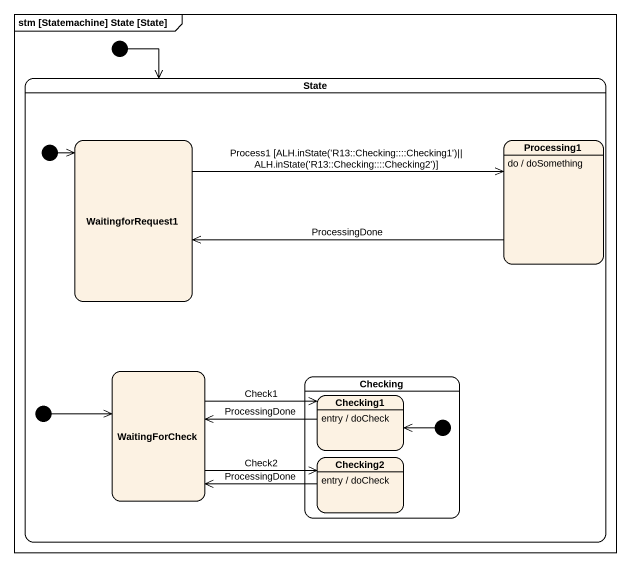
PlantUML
@startuml
mainframe stm [Statemachine] State [State]
hide empty description
state "State" as State_ {
  state initial2 <<start>>
  state WaitingforRequest1
  state Processing1
  Processing1 : do / doSomething
  state WaitingForCheck
  state Checking {
    state Checking1
    Checking1 : entry / doCheck
    state Checking2
    Checking2 : entry / doCheck
    [*] -left-> Checking1
  }
  state initial3 <<start>>
}
[*] --> State_
initial2 --> WaitingforRequest1
WaitingforRequest1 -right-> Processing1 : Process1 [ALH.inState('R13::Checking::::Checking1')|| ALH.inState('R13::Checking::::Checking2')]
Processing1 -left-> WaitingforRequest1 : ProcessingDone
WaitingForCheck -right-> Checking1 : Check1
WaitingForCheck -right-> Checking2 : Check2
initial3 -right-> WaitingForCheck
Checking1 -left-> WaitingForCheck : ProcessingDone
Checking2 -left-> WaitingForCheck : ProcessingDone
@enduml
